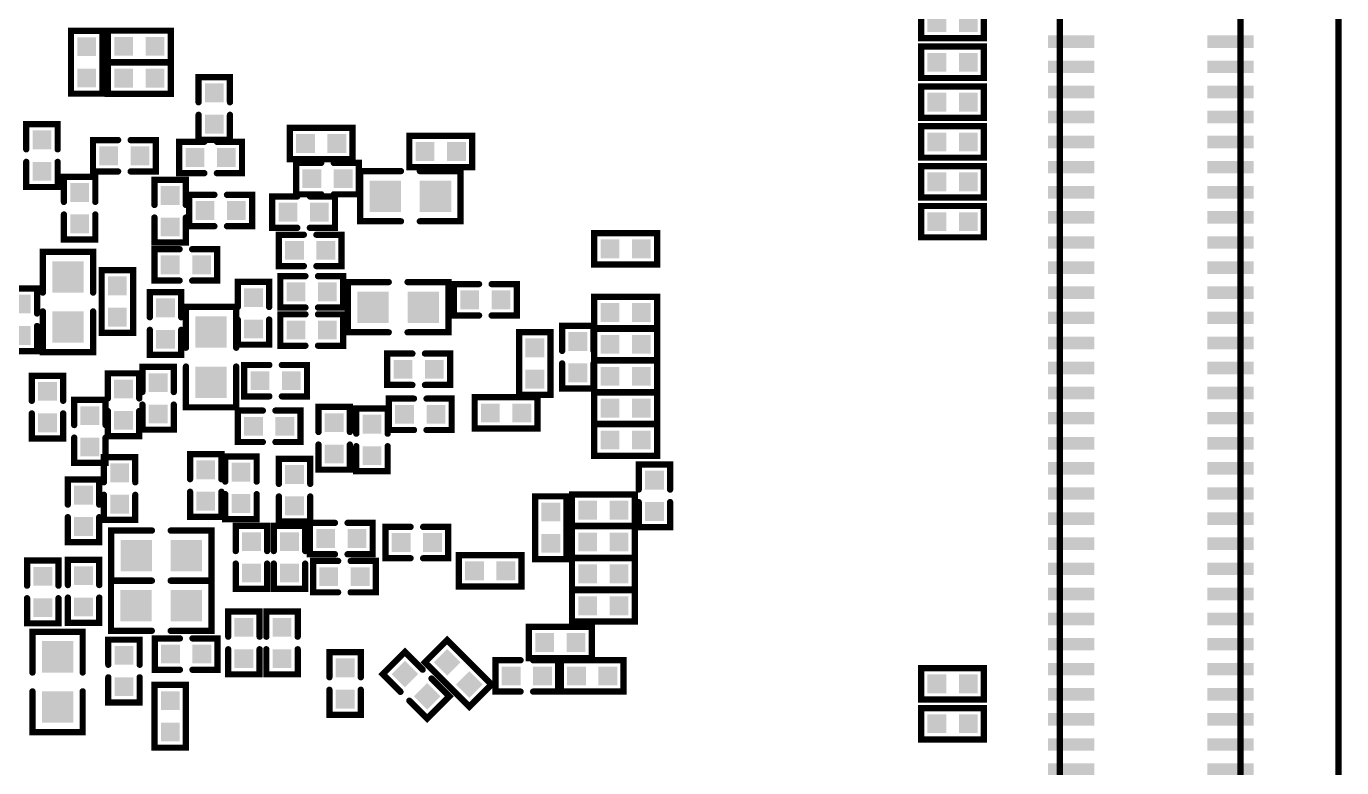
# Model space of a CAD drawing. Extents: x 109.3 to 149.6, y 97.5 to 152.6.
# Drawn here: x 128.63 to 149.58, y 119.7 to 131.51 of the extents above; entities that cross this region are included whole.
import ezdxf

# ---------------------------------------------------------------- set-up
doc = ezdxf.new("R2010")
doc.units = 0
for name, color, linetype in [('BOARD_OUTLINE_00', 254, 'CONTINUOUS'), ('DRIL_NPLTE_THRU_01', 3, 'CONTINUOUS'), ('DRIL_NPLTE_THRU_02', 171, 'CONTINUOUS'), ('DRIL_NPLTE_THRU_03', 34, 'CONTINUOUS'), ('DRIL_NPLTE_THRU_04', 1, 'CONTINUOUS'), ('DRIL_NPLTE_THRU_05', 171, 'CONTINUOUS'), ('DRIL_NPLTE_THRU_06', 136, 'CONTINUOUS'), ('DRIL_NPLTE_THRU_07', 216, 'CONTINUOUS'), ('DRIL_NPLTE_THRU_08', 2, 'CONTINUOUS'), ('DRIL_NPLTE_THRU_09', 6, 'CONTINUOUS'), ('DRIL_NPLTE_THRU_10', 106, 'CONTINUOUS'), ('DRIL_NPLTE_THRU_11', 171, 'CONTINUOUS'), ('DRIL_NPLTE_THRU_12', 176, 'CONTINUOUS'), ('DRIL_PLTE_THRU_01', 3, 'CONTINUOUS'), ('DRIL_PLTE_THRU_02', 171, 'CONTINUOUS'), ('DRIL_PLTE_THRU_03', 34, 'CONTINUOUS'), ('DRIL_PLTE_THRU_04', 1, 'CONTINUOUS'), ('DRIL_PLTE_THRU_05', 171, 'CONTINUOUS'), ('DRIL_PLTE_THRU_06', 136, 'CONTINUOUS'), ('DRIL_PLTE_THRU_07', 216, 'CONTINUOUS'), ('DRIL_PLTE_THRU_08', 2, 'CONTINUOUS'), ('DRIL_PLTE_THRU_09', 6, 'CONTINUOUS'), ('DRIL_PLTE_THRU_10', 106, 'CONTINUOUS'), ('DRIL_PLTE_THRU_11', 171, 'CONTINUOUS'), ('DRIL_PLTE_THRU_12', 176, 'CONTINUOUS'), ('PADS_BOT', 5, 'CONTINUOUS'), ('PADS_INNER', 96, 'CONTINUOUS'), ('PADS_TOP', 96, 'CONTINUOUS'), ('PART_BOT_2DLINE_00', 254, 'CONTINUOUS'), ('PART_BOT_2DLINE_126', 57, 'CONTINUOUS')]:
    doc.layers.add(name, color=color, linetype=linetype)

# ---------------------------------------------------------------- blocks, each defined once
blk = doc.blocks.new('BOARD_1')
at = {"layer": 'BOARD_OUTLINE_00', "const_width": 0.1}
blk.add_lwpolyline([(7.043, -3.358, 0.414214), (3.696, -6.706), (3.696, -55.29, 0.414214), (6.744, -58.338), (40.389, -58.338, 0.414214), (43.716, -55.012), (43.716, -6.664, 0.414214), (40.41, -3.358)], format="xyb", close=True, dxfattribs=at)
blk = doc.blocks.new('SMOOTH_0$1')
at = {"const_width": 0.05}
blk.add_lwpolyline([(-0.025, 0, 1), (0.025, 0, 1)], format="xyb", close=True, dxfattribs=at)
blk = doc.blocks.new('PART_BODY_BOT_727')
at = {"layer": 'PART_BOT_2DLINE_126', "const_width": 0.1}
for points in [[(-0.1, 0.25), (-0.5, 0.25), (-0.5, -0.25), (-0.1, -0.25)], [(0.1, 0.25), (0.5, 0.25), (0.5, -0.25), (0.1, -0.25)]]:
    blk.add_lwpolyline(points, dxfattribs=at)
at = {"layer": 'PART_BOT_2DLINE_126'}
for p in [(-0.5, 0.25), (-0.1, 0.25), (0.1, 0.25), (0.5, 0.25), (-0.5, -0.25), (-0.1, -0.25), (0.1, -0.25), (0.5, -0.25)]:
    blk.add_blockref('SMOOTH_0$1', p, dxfattribs=at)
blk = doc.blocks.new('DRIL_HOLE_0')
blk.add_lwpolyline([(0, 0, 1), (0, 0, 1)], format="xyb", close=True)
blk = doc.blocks.new('PAD_0')
blk.add_lwpolyline([(0, 0, 1), (0, 0, 1)], format="xyb", close=True)
blk = doc.blocks.new('PAD_8')
at = {"const_width": 0.3}
blk.add_lwpolyline([(-0.15, 0), (0.15, 0)], dxfattribs=at)
blk = doc.blocks.new('STK_BOT_25')
at = {"layer": 'DRIL_NPLTE_THRU_01'}
blk.add_blockref('DRIL_HOLE_0', (0, 0), dxfattribs=at)
at = {"layer": 'DRIL_NPLTE_THRU_02'}
blk.add_blockref('DRIL_HOLE_0', (0, 0), dxfattribs=at)
at = {"layer": 'DRIL_NPLTE_THRU_03'}
blk.add_blockref('DRIL_HOLE_0', (0, 0), dxfattribs=at)
at = {"layer": 'DRIL_NPLTE_THRU_04'}
blk.add_blockref('DRIL_HOLE_0', (0, 0), dxfattribs=at)
at = {"layer": 'DRIL_NPLTE_THRU_05'}
blk.add_blockref('DRIL_HOLE_0', (0, 0), dxfattribs=at)
at = {"layer": 'DRIL_NPLTE_THRU_06'}
blk.add_blockref('DRIL_HOLE_0', (0, 0), dxfattribs=at)
at = {"layer": 'DRIL_NPLTE_THRU_07'}
blk.add_blockref('DRIL_HOLE_0', (0, 0), dxfattribs=at)
at = {"layer": 'DRIL_NPLTE_THRU_08'}
blk.add_blockref('DRIL_HOLE_0', (0, 0), dxfattribs=at)
at = {"layer": 'DRIL_NPLTE_THRU_09'}
blk.add_blockref('DRIL_HOLE_0', (0, 0), dxfattribs=at)
at = {"layer": 'DRIL_NPLTE_THRU_10'}
blk.add_blockref('DRIL_HOLE_0', (0, 0), dxfattribs=at)
at = {"layer": 'DRIL_NPLTE_THRU_11'}
blk.add_blockref('DRIL_HOLE_0', (0, 0), dxfattribs=at)
at = {"layer": 'DRIL_NPLTE_THRU_12'}
blk.add_blockref('DRIL_HOLE_0', (0, 0), dxfattribs=at)
at = {"layer": 'PADS_BOT'}
blk.add_blockref('PAD_8', (0, 0), dxfattribs=at)
at = {"layer": 'PADS_INNER'}
blk.add_blockref('PAD_0', (0, 0), dxfattribs=at)
at = {"layer": 'PADS_TOP'}
blk.add_blockref('PAD_0', (0, 0), dxfattribs=at)
blk = doc.blocks.new('SYM_BOT_29')
for name, p in [('PART_BODY_BOT_727', (0, 0)), ('STK_BOT_25', (-0.25, 0)), ('STK_BOT_25', (0.25, 0))]:
    blk.add_blockref(name, p)
blk = doc.blocks.new('PART_BOT_18')
blk.add_blockref('SYM_BOT_29', (0, 0))
blk = doc.blocks.new('PART_BOT_19')
blk.add_blockref('SYM_BOT_29', (0, 0))
blk = doc.blocks.new('PART_BOT_20')
blk.add_blockref('SYM_BOT_29', (0, 0))
blk = doc.blocks.new('PART_BOT_21')
blk.add_blockref('SYM_BOT_29', (0, 0))
blk = doc.blocks.new('PART_BOT_27')
blk.add_blockref('SYM_BOT_29', (0, 0))
blk = doc.blocks.new('PART_BOT_28')
blk.add_blockref('SYM_BOT_29', (0, 0))
blk = doc.blocks.new('PART_BOT_29')
blk.add_blockref('SYM_BOT_29', (0, 0))
blk = doc.blocks.new('PART_BOT_30')
blk.add_blockref('SYM_BOT_29', (0, 0))
blk = doc.blocks.new('PART_BOT_31')
blk.add_blockref('SYM_BOT_29', (0, 0))
blk = doc.blocks.new('PART_BOT_32')
blk.add_blockref('SYM_BOT_29', (0, 0))
blk = doc.blocks.new('PART_BOT_34')
blk.add_blockref('SYM_BOT_29', (0, 0))
blk = doc.blocks.new('PART_BOT_35')
blk.add_blockref('SYM_BOT_29', (0, 0))
blk = doc.blocks.new('PART_BOT_37')
blk.add_blockref('SYM_BOT_29', (0, 0))
blk = doc.blocks.new('PART_BOT_38')
blk.add_blockref('SYM_BOT_29', (0, 0))
blk = doc.blocks.new('PART_BOT_39')
blk.add_blockref('SYM_BOT_29', (0, 0))
blk = doc.blocks.new('PART_BOT_40')
blk.add_blockref('SYM_BOT_29', (0, 0))
blk = doc.blocks.new('PART_BOT_42')
blk.add_blockref('SYM_BOT_29', (0, 0))
blk = doc.blocks.new('PART_BOT_43')
blk.add_blockref('SYM_BOT_29', (0, 0))
blk = doc.blocks.new('PART_BOT_44')
blk.add_blockref('SYM_BOT_29', (0, 0))
blk = doc.blocks.new('PART_BOT_45')
blk.add_blockref('SYM_BOT_29', (0, 0))
blk = doc.blocks.new('PART_BOT_47')
blk.add_blockref('SYM_BOT_29', (0, 0))
blk = doc.blocks.new('PART_BOT_50')
blk.add_blockref('SYM_BOT_29', (0, 0))
blk = doc.blocks.new('PART_BOT_91')
blk.add_blockref('SYM_BOT_29', (0, 0))
blk = doc.blocks.new('PART_BOT_92')
blk.add_blockref('SYM_BOT_29', (0, 0))
blk = doc.blocks.new('PART_BOT_93')
blk.add_blockref('SYM_BOT_29', (0, 0))
blk = doc.blocks.new('PART_BOT_94')
blk.add_blockref('SYM_BOT_29', (0, 0))
blk = doc.blocks.new('PART_BOT_95')
blk.add_blockref('SYM_BOT_29', (0, 0))
blk = doc.blocks.new('PART_BOT_96')
blk.add_blockref('SYM_BOT_29', (0, 0))
blk = doc.blocks.new('PART_BOT_97')
blk.add_blockref('SYM_BOT_29', (0, 0))
blk = doc.blocks.new('PART_BOT_99')
blk.add_blockref('SYM_BOT_29', (0, 0))
blk = doc.blocks.new('PART_BOT_100')
blk.add_blockref('SYM_BOT_29', (0, 0))
blk = doc.blocks.new('PART_BOT_106')
blk.add_blockref('SYM_BOT_29', (0, 0))
blk = doc.blocks.new('PART_BOT_108')
blk.add_blockref('SYM_BOT_29', (0, 0))
blk = doc.blocks.new('PART_BOT_112')
blk.add_blockref('SYM_BOT_29', (0, 0))
blk = doc.blocks.new('PART_BOT_113')
blk.add_blockref('SYM_BOT_29', (0, 0))
blk = doc.blocks.new('PART_BOT_115')
blk.add_blockref('SYM_BOT_29', (0, 0))
blk = doc.blocks.new('PART_BOT_116')
blk.add_blockref('SYM_BOT_29', (0, 0))
blk = doc.blocks.new('PART_BOT_117')
blk.add_blockref('SYM_BOT_29', (0, 0))
blk = doc.blocks.new('PART_BOT_118')
blk.add_blockref('SYM_BOT_29', (0, 0))
blk = doc.blocks.new('PART_BOT_119')
blk.add_blockref('SYM_BOT_29', (0, 0))
blk = doc.blocks.new('PART_BOT_120')
blk.add_blockref('SYM_BOT_29', (0, 0))
blk = doc.blocks.new('PART_BOT_121')
blk.add_blockref('SYM_BOT_29', (0, 0))
blk = doc.blocks.new('PART_BOT_123')
blk.add_blockref('SYM_BOT_29', (0, 0))
blk = doc.blocks.new('PART_BOT_124')
blk.add_blockref('SYM_BOT_29', (0, 0))
blk = doc.blocks.new('PART_BOT_129')
blk.add_blockref('SYM_BOT_29', (0, 0))
blk = doc.blocks.new('PART_BOT_137')
blk.add_blockref('SYM_BOT_29', (0, 0))
blk = doc.blocks.new('PART_BOT_138')
blk.add_blockref('SYM_BOT_29', (0, 0))
blk = doc.blocks.new('PART_BOT_174')
blk.add_blockref('SYM_BOT_29', (0, 0))
blk = doc.blocks.new('SMOOTH_0$100076')
at = {"const_width": 0.05}
blk.add_lwpolyline([(-0.025, 0, 1), (0.025, 0, 1)], format="xyb", close=True, dxfattribs=at)
blk = doc.blocks.new('PART_BODY_BOT_728')
at = {"layer": 'PART_BOT_2DLINE_126', "const_width": 0.1}
for points in [[(-0.15, 0.4), (-0.8, 0.4), (-0.8, -0.4), (-0.15, -0.4)], [(0.15, -0.4), (0.8, -0.4), (0.8, 0.4), (0.15, 0.4)]]:
    blk.add_lwpolyline(points, dxfattribs=at)
at = {"layer": 'PART_BOT_2DLINE_126'}
for p in [(-0.8, 0.4), (-0.15, 0.4), (0.15, 0.4), (0.8, 0.4), (-0.8, -0.4), (-0.15, -0.4), (0.15, -0.4), (0.8, -0.4)]:
    blk.add_blockref('SMOOTH_0$100076', p, dxfattribs=at)
blk = doc.blocks.new('PAD_3')
at = {"const_width": 0.5}
blk.add_lwpolyline([(-0.25, 0), (0.25, 0)], dxfattribs=at)
blk = doc.blocks.new('STK_BOT_11')
at = {"layer": 'DRIL_PLTE_THRU_01'}
blk.add_blockref('DRIL_HOLE_0', (0, 0), dxfattribs=at)
at = {"layer": 'DRIL_PLTE_THRU_02'}
blk.add_blockref('DRIL_HOLE_0', (0, 0), dxfattribs=at)
at = {"layer": 'DRIL_PLTE_THRU_03'}
blk.add_blockref('DRIL_HOLE_0', (0, 0), dxfattribs=at)
at = {"layer": 'DRIL_PLTE_THRU_04'}
blk.add_blockref('DRIL_HOLE_0', (0, 0), dxfattribs=at)
at = {"layer": 'DRIL_PLTE_THRU_05'}
blk.add_blockref('DRIL_HOLE_0', (0, 0), dxfattribs=at)
at = {"layer": 'DRIL_PLTE_THRU_06'}
blk.add_blockref('DRIL_HOLE_0', (0, 0), dxfattribs=at)
at = {"layer": 'DRIL_PLTE_THRU_07'}
blk.add_blockref('DRIL_HOLE_0', (0, 0), dxfattribs=at)
at = {"layer": 'DRIL_PLTE_THRU_08'}
blk.add_blockref('DRIL_HOLE_0', (0, 0), dxfattribs=at)
at = {"layer": 'DRIL_PLTE_THRU_09'}
blk.add_blockref('DRIL_HOLE_0', (0, 0), dxfattribs=at)
at = {"layer": 'DRIL_PLTE_THRU_10'}
blk.add_blockref('DRIL_HOLE_0', (0, 0), dxfattribs=at)
at = {"layer": 'DRIL_PLTE_THRU_11'}
blk.add_blockref('DRIL_HOLE_0', (0, 0), dxfattribs=at)
at = {"layer": 'DRIL_PLTE_THRU_12'}
blk.add_blockref('DRIL_HOLE_0', (0, 0), dxfattribs=at)
at = {"layer": 'PADS_BOT'}
blk.add_blockref('PAD_3', (0, 0), dxfattribs=at)
at = {"layer": 'PADS_INNER'}
blk.add_blockref('PAD_0', (0, 0), dxfattribs=at)
at = {"layer": 'PADS_TOP'}
blk.add_blockref('PAD_0', (0, 0), dxfattribs=at)
blk = doc.blocks.new('SYM_BOT_30')
for name, p in [('PART_BODY_BOT_728', (0, 0)), ('STK_BOT_11', (-0.4, 0)), ('STK_BOT_11', (0.4, 0))]:
    blk.add_blockref(name, p)
blk = doc.blocks.new('PART_BOT_243')
blk.add_blockref('SYM_BOT_30', (0, 0))
blk = doc.blocks.new('PART_BOT_244')
blk.add_blockref('SYM_BOT_30', (0, 0))
blk = doc.blocks.new('PART_BOT_250')
blk.add_blockref('SYM_BOT_30', (0, 0))
blk = doc.blocks.new('PART_BOT_251')
blk.add_blockref('SYM_BOT_30', (0, 0))
blk = doc.blocks.new('PART_BOT_252')
blk.add_blockref('SYM_BOT_30', (0, 0))
blk = doc.blocks.new('PART_BOT_256')
blk.add_blockref('SYM_BOT_30', (0, 0))
blk = doc.blocks.new('PART_BOT_257')
blk.add_blockref('SYM_BOT_30', (0, 0))
blk = doc.blocks.new('PART_BODY_BOT_738')
at = {"layer": 'PART_BOT_2DLINE_126', "const_width": 0.1}
blk.add_lwpolyline([(-0.5, 0.25), (0.5, 0.25), (0.5, -0.25), (-0.5, -0.25)], close=True, dxfattribs=at)
at = {"layer": 'PART_BOT_2DLINE_126'}
for p in [(-0.5, 0.25), (0.5, 0.25), (-0.5, -0.25), (0.5, -0.25)]:
    blk.add_blockref('SMOOTH_0$100076', p, dxfattribs=at)
blk = doc.blocks.new('SYM_BOT_40')
for name, p in [('PART_BODY_BOT_738', (0, 0)), ('STK_BOT_25', (-0.25, 0)), ('STK_BOT_25', (0.25, 0))]:
    blk.add_blockref(name, p)
blk = doc.blocks.new('PART_BOT_351')
blk.add_blockref('SYM_BOT_40', (0, 0))
blk = doc.blocks.new('PART_BOT_352')
blk.add_blockref('SYM_BOT_40', (0, 0))
blk = doc.blocks.new('PART_BOT_359')
blk.add_blockref('SYM_BOT_40', (0, 0))
blk = doc.blocks.new('PART_BOT_360')
blk.add_blockref('SYM_BOT_40', (0, 0))
blk = doc.blocks.new('PART_BOT_361')
blk.add_blockref('SYM_BOT_40', (0, 0))
blk = doc.blocks.new('PART_BOT_362')
blk.add_blockref('SYM_BOT_40', (0, 0))
blk = doc.blocks.new('PART_BOT_363')
blk.add_blockref('SYM_BOT_40', (0, 0))
blk = doc.blocks.new('PART_BOT_365')
blk.add_blockref('SYM_BOT_40', (0, 0))
blk = doc.blocks.new('PART_BOT_366')
blk.add_blockref('SYM_BOT_40', (0, 0))
blk = doc.blocks.new('PART_BOT_367')
blk.add_blockref('SYM_BOT_40', (0, 0))
blk = doc.blocks.new('PART_BOT_368')
blk.add_blockref('SYM_BOT_40', (0, 0))
blk = doc.blocks.new('PART_BOT_369')
blk.add_blockref('SYM_BOT_40', (0, 0))
blk = doc.blocks.new('PART_BOT_372')
blk.add_blockref('SYM_BOT_40', (0, 0))
blk = doc.blocks.new('PART_BOT_376')
blk.add_blockref('SYM_BOT_40', (0, 0))
blk = doc.blocks.new('PART_BOT_377')
blk.add_blockref('SYM_BOT_40', (0, 0))
blk = doc.blocks.new('PART_BOT_393')
blk.add_blockref('SYM_BOT_40', (0, 0))
blk = doc.blocks.new('PART_BOT_396')
blk.add_blockref('SYM_BOT_40', (0, 0))
blk = doc.blocks.new('PART_BOT_397')
blk.add_blockref('SYM_BOT_40', (0, 0))
blk = doc.blocks.new('PART_BOT_398')
blk.add_blockref('SYM_BOT_40', (0, 0))
blk = doc.blocks.new('PART_BOT_399')
blk.add_blockref('SYM_BOT_40', (0, 0))
blk = doc.blocks.new('PART_BOT_412')
blk.add_blockref('SYM_BOT_40', (0, 0))
blk = doc.blocks.new('PART_BOT_430')
blk.add_blockref('SYM_BOT_40', (0, 0))
blk = doc.blocks.new('PART_BOT_433')
blk.add_blockref('SYM_BOT_40', (0, 0))
blk = doc.blocks.new('PART_BOT_440')
blk.add_blockref('SYM_BOT_40', (0, 0))
blk = doc.blocks.new('PART_BOT_449')
blk.add_blockref('SYM_BOT_40', (0, 0))
blk = doc.blocks.new('PART_BOT_450')
blk.add_blockref('SYM_BOT_40', (0, 0))
blk = doc.blocks.new('PART_BOT_462')
blk.add_blockref('SYM_BOT_40', (0, 0))
blk = doc.blocks.new('PART_BOT_465')
blk.add_blockref('SYM_BOT_40', (0, 0))
blk = doc.blocks.new('PART_BOT_470')
blk.add_blockref('SYM_BOT_40', (0, 0))
blk = doc.blocks.new('PART_BOT_473')
blk.add_blockref('SYM_BOT_40', (0, 0))
blk = doc.blocks.new('PART_BOT_532')
blk.add_blockref('SYM_BOT_40', (0, 0))
blk = doc.blocks.new('PART_BOT_540')
blk.add_blockref('SYM_BOT_40', (0, 0))
blk = doc.blocks.new('PART_BODY_BOT_750')
at = {"layer": 'PART_BOT_2DLINE_00', "const_width": 0.1}
blk.add_lwpolyline([(-18.43, 13.24), (-15.55, 13.24), (-15.55, -8.29), (-18.43, -8.29)], close=True, dxfattribs=at)
at = {"layer": 'PART_BOT_2DLINE_126', "const_width": 0.1}
blk.add_lwpolyline([(-19.99, 24.5, -0.35461), (-16.99, 27.5), (17.03, 27.5, -0.345792), (20.03, 24.5), (20.03, -24.48, -0.403519), (17.03, -27.48), (-16.99, -27.48, -0.350685), (-19.99, -24.48)], format="xyb", close=True, dxfattribs=at)
blk = doc.blocks.new('PAD_19')
at = {"const_width": 0.2}
blk.add_lwpolyline([(-0.37, 0), (0.37, 0)], dxfattribs=at)
blk = doc.blocks.new('STK_BOT_202')
at = {"layer": 'DRIL_PLTE_THRU_01'}
blk.add_blockref('DRIL_HOLE_0', (0, 0), dxfattribs=at)
at = {"layer": 'DRIL_PLTE_THRU_02'}
blk.add_blockref('DRIL_HOLE_0', (0, 0), dxfattribs=at)
at = {"layer": 'DRIL_PLTE_THRU_03'}
blk.add_blockref('DRIL_HOLE_0', (0, 0), dxfattribs=at)
at = {"layer": 'DRIL_PLTE_THRU_04'}
blk.add_blockref('DRIL_HOLE_0', (0, 0), dxfattribs=at)
at = {"layer": 'DRIL_PLTE_THRU_05'}
blk.add_blockref('DRIL_HOLE_0', (0, 0), dxfattribs=at)
at = {"layer": 'DRIL_PLTE_THRU_06'}
blk.add_blockref('DRIL_HOLE_0', (0, 0), dxfattribs=at)
at = {"layer": 'DRIL_PLTE_THRU_07'}
blk.add_blockref('DRIL_HOLE_0', (0, 0), dxfattribs=at)
at = {"layer": 'DRIL_PLTE_THRU_08'}
blk.add_blockref('DRIL_HOLE_0', (0, 0), dxfattribs=at)
at = {"layer": 'DRIL_PLTE_THRU_09'}
blk.add_blockref('DRIL_HOLE_0', (0, 0), dxfattribs=at)
at = {"layer": 'DRIL_PLTE_THRU_10'}
blk.add_blockref('DRIL_HOLE_0', (0, 0), dxfattribs=at)
at = {"layer": 'DRIL_PLTE_THRU_11'}
blk.add_blockref('DRIL_HOLE_0', (0, 0), dxfattribs=at)
at = {"layer": 'DRIL_PLTE_THRU_12'}
blk.add_blockref('DRIL_HOLE_0', (0, 0), dxfattribs=at)
at = {"layer": 'PADS_BOT'}
blk.add_blockref('PAD_19', (0, 0), dxfattribs=at)
at = {"layer": 'PADS_INNER'}
blk.add_blockref('PAD_0', (0, 0), dxfattribs=at)
at = {"layer": 'PADS_TOP'}
blk.add_blockref('PAD_0', (0, 0), dxfattribs=at)
blk = doc.blocks.new('SYM_BOT_49')
for name, p in [('PART_BODY_BOT_750', (0, 0)), ('STK_BOT_202', (-18.27, 6.28)), ('STK_BOT_202', (-15.73, 6.28)), ('STK_BOT_202', (-18.27, 5.88)), ('STK_BOT_202', (-15.73, 5.88)), ('STK_BOT_202', (-18.27, 5.48)), ('STK_BOT_202', (-15.73, 5.48)), ('STK_BOT_202', (-18.27, 5.08)), ('STK_BOT_202', (-15.73, 5.08)), ('STK_BOT_202', (-18.27, 4.68)), ('STK_BOT_202', (-15.73, 4.68)), ('STK_BOT_202', (-18.27, 4.28)), ('STK_BOT_202', (-15.73, 4.28)), ('STK_BOT_202', (-18.27, 3.88)), ('STK_BOT_202', (-15.73, 3.88)), ('STK_BOT_202', (-18.27, 3.48)), ('STK_BOT_202', (-15.73, 3.48)), ('STK_BOT_202', (-18.27, 3.08)), ('STK_BOT_202', (-15.73, 3.08)), ('STK_BOT_202', (-18.27, 2.68)), ('STK_BOT_202', (-15.73, 2.68)), ('STK_BOT_202', (-18.27, 2.28)), ('STK_BOT_202', (-15.73, 2.28)), ('STK_BOT_202', (-18.27, 1.88)), ('STK_BOT_202', (-15.73, 1.88)), ('STK_BOT_202', (-18.27, 1.48)), ('STK_BOT_202', (-15.73, 1.48)), ('STK_BOT_202', (-18.27, 1.08)), ('STK_BOT_202', (-15.73, 1.08)), ('STK_BOT_202', (-18.27, 0.68)), ('STK_BOT_202', (-15.73, 0.68)), ('STK_BOT_202', (-18.27, 0.28)), ('STK_BOT_202', (-15.73, 0.28)), ('STK_BOT_202', (-18.27, -0.12)), ('STK_BOT_202', (-15.73, -0.12)), ('STK_BOT_202', (-18.27, -0.52)), ('STK_BOT_202', (-15.73, -0.52)), ('STK_BOT_202', (-18.27, -0.92)), ('STK_BOT_202', (-15.73, -0.92)), ('STK_BOT_202', (-18.27, -1.32)), ('STK_BOT_202', (-15.73, -1.32)), ('STK_BOT_202', (-18.27, -1.72)), ('STK_BOT_202', (-15.73, -1.72)), ('STK_BOT_202', (-18.27, -2.12)), ('STK_BOT_202', (-15.73, -2.12)), ('STK_BOT_202', (-18.27, -2.52)), ('STK_BOT_202', (-15.73, -2.52)), ('STK_BOT_202', (-18.27, -2.92)), ('STK_BOT_202', (-15.73, -2.92)), ('STK_BOT_202', (-18.27, -3.32)), ('STK_BOT_202', (-15.73, -3.32)), ('STK_BOT_202', (-18.27, -3.72)), ('STK_BOT_202', (-15.73, -3.72)), ('STK_BOT_202', (-18.27, -4.12)), ('STK_BOT_202', (-15.73, -4.12)), ('STK_BOT_202', (-18.27, -4.52)), ('STK_BOT_202', (-15.73, -4.52)), ('STK_BOT_202', (-18.27, -4.92)), ('STK_BOT_202', (-15.73, -4.92)), ('STK_BOT_202', (-18.27, -5.32)), ('STK_BOT_202', (-15.73, -5.32))]:
    blk.add_blockref(name, p)
blk = doc.blocks.new('PART_BOT_602')
blk.add_blockref('SYM_BOT_49', (0, 0))

msp = doc.modelspace()

# ---------------------------------------------------------------- block references
msp.add_blockref('BOARD_1', (105.814, 155.847))
at = {"xscale": -1}
for name, p in [('PART_BOT_602', (129.539, 124.989)), ('PART_BOT_540', (143.381, 131.576)), ('PART_BOT_532', (143.381, 130.941)), ('PART_BOT_470', (143.381, 130.306)), ('PART_BOT_372', (133.323, 129.646)), ('PART_BOT_440', (143.381, 129.671)), ('PART_BOT_30', (130.189, 129.451)), ('PART_BOT_31', (131.563, 129.424)), ('PART_BOT_28', (131.723, 128.579)), ('PART_BOT_123', (133.148, 127.943)), ('PART_BOT_124', (133.173, 127.283)), ('PART_BOT_137', (132.598, 125.867)), ('PART_BOT_116', (133.644, 123.351)), ('PART_BOT_251', (130.778, 123.079)), ('PART_BOT_50', (133.694, 122.744)), ('PART_BOT_433', (137.133, 121.695)), ('PART_BOT_129', (136.6, 121.162)), ('PART_BOT_462', (143.381, 121.035)), ('PART_BOT_351', (143.381, 120.4))]:
    msp.add_blockref(name, p, dxfattribs=at)
for name, p, rotation in [('PART_BOT_393', (129.589, 130.941), -90), ('PART_BOT_376', (130.427, 131.195), -180), ('PART_BOT_377', (130.427, 130.687), -180), ('PART_BOT_91', (131.621, 130.204), -270), ('PART_BOT_47', (128.876, 129.454), -90), ('PART_BOT_369', (135.228, 129.519), -180), ('PART_BOT_117', (133.425, 129.087), -180), ('PART_BOT_449', (143.381, 129.036), -180), ('PART_BOT_29', (129.476, 128.616), -90), ('PART_BOT_34', (130.918, 128.567), -90), ('PART_BOT_243', (134.745, 128.807), -180), ('PART_BOT_45', (133.044, 128.553), -180), ('PART_BOT_450', (143.381, 128.401), -180), ('PART_BOT_465', (138.174, 127.969), -180), ('PART_BOT_252', (129.291, 127.121), -90), ('PART_BOT_27', (131.169, 127.712), -180), ('PART_BOT_363', (130.077, 127.128), -270), ('PART_BOT_35', (132.245, 126.941), -270), ('PART_BOT_244', (134.55, 127.038), -180), ('PART_BOT_174', (135.939, 127.156), -180), ('PART_BOT_99', (128.548, 126.838), -90), ('PART_BOT_100', (130.844, 126.777), -90), ('PART_BOT_362', (138.174, 126.953), -180), ('PART_BOT_250', (131.57, 126.242), -90), ('PART_BOT_120', (133.173, 126.674), -180), ('PART_BOT_119', (137.412, 126.242), -270), ('PART_BOT_366', (136.727, 126.14), -270), ('PART_BOT_399', (138.174, 126.445), -180), ('PART_BOT_121', (134.877, 126.049), -180), ('PART_BOT_95', (130.726, 125.586), -90), ('PART_BOT_361', (138.174, 125.937), -180), ('PART_BOT_21', (128.964, 125.446), -270), ('PART_BOT_19', (130.176, 125.484), -90), ('PART_BOT_398', (138.174, 125.429), -180), ('PART_BOT_94', (129.64, 125.06), -90), ('PART_BOT_44', (134.902, 125.331), -180), ('PART_BOT_368', (136.269, 125.353), -180), ('PART_BOT_18', (132.495, 125.14), -180), ('PART_BOT_118', (133.531, 124.949), -270), ('PART_BOT_42', (134.133, 124.923), -90), ('PART_BOT_412', (138.174, 124.921), -180), ('PART_BOT_92', (130.113, 124.148), -270), ('PART_BOT_97', (131.485, 124.197), -90), ('PART_BOT_96', (132.046, 124.159), -90), ('PART_BOT_115', (132.9, 124.122), -270), ('PART_BOT_138', (138.632, 124.032), -90), ('PART_BOT_93', (129.538, 123.792), -270), ('PART_BOT_473', (136.981, 123.524), -90), ('PART_BOT_396', (137.819, 123.804), -180), ('PART_BOT_20', (132.213, 123.052), -90), ('PART_BOT_39', (132.819, 123.052), -90), ('PART_BOT_43', (134.848, 123.287), -180), ('PART_BOT_359', (137.819, 123.296), -180), ('PART_BOT_108', (128.889, 122.5), -90), ('PART_BOT_38', (129.539, 122.51), -90), ('PART_BOT_365', (136.015, 122.838), -180), ('PART_BOT_360', (137.819, 122.788), -180), ('PART_BOT_257', (130.776, 122.281), -180), ('PART_BOT_397', (137.819, 122.28), -180), ('PART_BOT_32', (132.093, 121.687), -270), ('PART_BOT_40', (132.7, 121.687), -270), ('PART_BOT_256', (129.125, 121.066), -270), ('PART_BOT_37', (130.183, 121.24), -270), ('PART_BOT_106', (131.174, 121.51), -180), ('PART_BOT_367', (135.506, 121.202), -225), ('PART_BOT_112', (133.705, 121.041), -270), ('PART_BOT_113', (134.834, 121.014), -225), ('PART_BOT_430', (137.641, 121.162), -180), ('PART_BOT_352', (130.92, 120.519), -270)]:
    msp.add_blockref(name, p, dxfattribs=dict(at, rotation=rotation))

doc.saveas('drawing.dxf')
